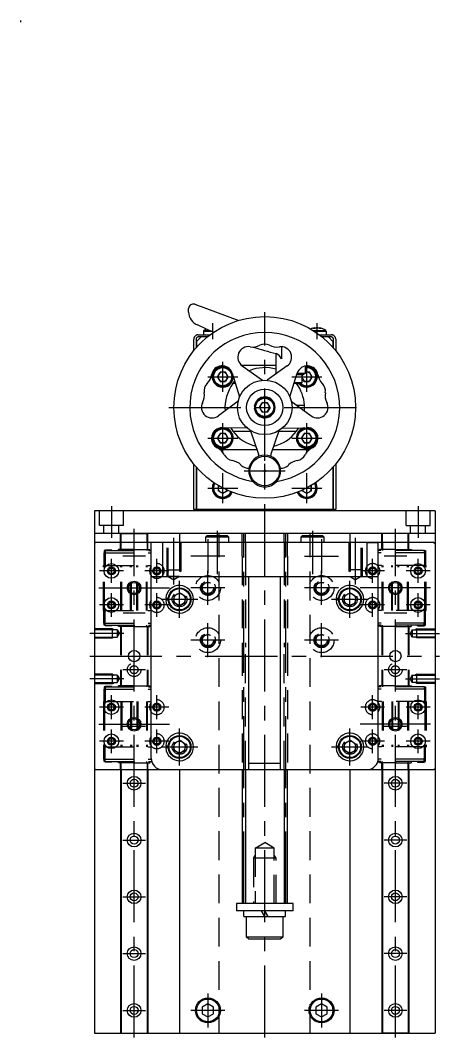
# Model space of a CAD drawing. Extents: x -56 to 489, y -18 to 520.
# Drawn here: x 304.6 to 489.2, y -2 to 445.9 of the extents above; entities that cross this region are included whole.
import ezdxf

# ---------------------------------------------------------------- set-up
doc = ezdxf.new("R2010")
doc.units = 0
for name, pattern in [('CENTER', [50.8, 31.75, -6.35, 6.35, -6.35]), ('DASHED', [19.05, 12.7, -6.35]), ('PHANTOM', [63.5, 31.75, -6.35, 6.35, -6.35, 6.35, -6.35])]:
    doc.linetypes.add(name, pattern=pattern)
doc.layers.get('0').update_dxf_attribs({"linetype": 'CONTINUOUS'})
doc.layers.add('CENTER', color=1, linetype='CENTER')

msp = doc.modelspace()

# ---------------------------------------------------------------- linework, layer by layer
at = {"color": 7, "linetype": 'CONTINUOUS'}
for p, q in [((304.6, 445.91), (304.6, 445.08)), ((378.69, 317.42), (378.69, 319)), ((381.37, 320.88), (400.74, 313.83)), ((385.33, 309.33), (387.89, 309.33)), ((433.52, 309.33), (438.13, 309.33)), ((434.18, 310.52), (434.23, 310.52)), ((435.02, 310.52), (434.86, 310.52)), ((435.02, 310.52), (435.52, 310.52)), ((436.18, 310.52), (436.14, 310.52)), ((436.18, 310.52), (436.2, 310.52)), ((438.13, 309.33), (439.04, 309.33)), ((384.19, 306.5), (382.19, 304.5)), ((386.91, 306.5), (384.19, 306.5)), ((385.19, 309.04), (385.19, 307.5)), ((385.19, 309.04), (388.55, 309.04)), ((433.98, 309.04), (438.24, 309.04)), ((440.19, 306.5), (437.47, 306.5)), ((438.24, 309.04), (439.19, 309.04)), ((439.19, 309.04), (439.19, 307.5)), ((442.19, 304.5), (440.19, 306.5)), ((382.19, 304.5), (382.19, 301.96)), ((419.53, 302.23), (419.53, 296.86)), ((442.19, 304.5), (442.19, 301.96)), ((417.19, 290.3), (417.19, 299.2)), ((417.19, 294), (402.01, 294)), ((402.29, 293.78), (411.19, 287.46)), ((422.06, 293.76), (413.19, 287.46)), ((430.19, 290.5), (430.19, 293.74)), ((391.33, 289), (392.51, 291.04)), ((392.51, 286.96), (391.33, 289)), ((394.87, 291.04), (392.51, 291.04)), ((392.51, 286.96), (394.87, 286.96)), ((396.05, 289), (394.87, 291.04)), ((396.05, 289), (394.87, 286.96)), ((397.83, 290.62), (401.12, 280.15)), ((398.19, 286), (398.97, 286.98)), ((423.25, 280.15), (426.5, 290.53)), ((426.34, 290), (429.32, 290)), ((426.49, 290.5), (430.19, 290.5)), ((428.69, 289.62), (428.91, 290)), ((428.69, 286.5), (428.69, 290)), ((429.51, 286.96), (428.69, 288.38)), ((430.19, 290.5), (429.32, 290)), ((429.51, 286.96), (431.87, 286.96)), ((431.87, 291.04), (430.19, 291.04)), ((433.05, 289), (431.87, 291.04)), ((433.05, 289), (431.87, 286.96)), ((393.35, 284.76), (393.33, 284.41)), ((394.02, 284.76), (394.05, 284.41)), ((399.28, 286), (398.19, 286)), ((426.19, 286), (425.08, 286)), ((425.24, 286.5), (428.69, 286.5)), ((426.19, 286), (428.19, 286)), ((428.69, 286.5), (428.19, 286)), ((430.35, 284.76), (430.33, 284.41)), ((431.02, 284.76), (431.05, 284.41)), ((400.51, 278.24), (391.77, 271.75)), ((423.87, 278.24), (432.6, 271.75)), ((407.95, 275.83), (407.6, 275.86)), ((407.95, 275.17), (407.6, 275.14)), ((409.83, 275.62), (411.12, 277.6)), ((410.9, 273.52), (409.83, 275.62)), ((410.9, 273.52), (413.26, 273.4)), ((413.47, 277.48), (411.12, 277.6)), ((414.54, 275.38), (413.26, 273.4)), ((414.54, 275.38), (413.47, 277.48)), ((426.22, 276.5), (429.66, 276.5)), ((429.66, 273.94), (429.66, 276.5)), ((404.35, 266.41), (393.39, 266.53)), ((397.19, 266.49), (398.19, 265)), ((398.19, 265), (406.05, 265)), ((405.97, 265.24), (409.44, 254.92)), ((418.41, 265.24), (414.93, 254.92)), ((418.33, 265), (426.19, 265)), ((420.03, 266.41), (430.91, 266.53)), ((391.33, 262), (392.51, 264.04)), ((392.51, 259.96), (391.33, 262)), ((394.87, 264.04), (392.51, 264.04)), ((392.51, 259.96), (394.87, 259.96)), ((396.05, 262), (394.87, 264.04)), ((396.05, 262), (394.87, 259.96)), ((428.33, 262), (429.51, 264.04)), ((429.51, 259.96), (428.33, 262)), ((431.87, 264.04), (429.51, 264.04)), ((429.51, 259.96), (431.87, 259.96)), ((433.05, 262), (431.87, 264.04)), ((433.05, 262), (431.87, 259.96)), ((392.35, 257), (408.74, 257)), ((393.35, 257.76), (393.33, 257.41)), ((394.02, 257.76), (394.05, 257.41)), ((415.63, 257), (431.95, 257)), ((430.35, 257.76), (430.33, 257.41)), ((431.02, 257.76), (431.05, 257.41)), ((382.19, 249.04), (382.19, 230.5)), ((442.19, 249.04), (442.19, 230.5)), ((391.65, 241.18), (391.65, 238.82)), ((393.69, 237.64), (391.65, 238.82)), ((395.73, 238.82), (393.69, 237.64)), ((395.73, 238.82), (395.73, 239.04)), ((428.65, 239.04), (428.65, 238.82)), ((430.69, 237.64), (428.65, 238.82)), ((432.73, 238.82), (430.69, 237.64)), ((432.73, 238.82), (432.73, 241.18)), ((434.92, 240.33), (435.27, 240.36)), ((434.92, 239.67), (435.27, 239.64)), ((487.19, 230), (337.19, 230)), ((337.19, 230), (337.19, 0)), ((442.19, 230.5), (382.19, 230.5)), ((382.19, 230), (382.19, 230.5)), ((384.19, 230.5), (384.19, 230)), ((440.19, 230), (440.19, 230.5)), ((442.19, 230.5), (442.19, 230)), ((487.19, 230), (487.19, 0)), ((487.19, 220), (337.19, 220)), ((348.69, 220), (360.69, 220)), ((348.69, 216), (348.69, 220)), ((348.99, 216), (348.99, 220)), ((360.39, 216), (360.39, 220)), ((360.69, 216), (360.69, 220)), ((374.69, 220), (374.69, 216)), ((402.19, 216), (402.19, 220)), ((403.69, 216), (403.69, 220)), ((420.69, 216), (420.69, 220)), ((422.19, 220), (422.19, 216)), ((449.69, 220), (449.69, 216)), ((475.69, 220), (463.69, 220)), ((463.69, 216), (463.69, 220)), ((463.99, 216), (463.99, 220)), ((475.39, 216), (475.39, 220)), ((475.69, 216), (475.69, 220)), ((337.69, 216), (337.19, 215.5)), ((337.69, 216), (337.19, 215.5)), ((337.19, 215.5), (337.19, 116.5)), ((337.19, 215.5), (337.19, 116.5)), ((486.69, 216), (337.69, 216)), ((362.19, 121), (362.19, 216)), ((367.19, 216), (362.19, 216)), ((367.19, 216), (367.19, 201)), ((386.19, 218.5), (386.79, 219.1)), ((386.19, 218.5), (396.19, 218.5)), ((386.19, 216), (386.19, 218.5)), ((386.79, 219.1), (395.59, 219.1)), ((395.59, 219.1), (396.19, 218.5)), ((396.19, 218.5), (396.19, 216)), ((428.19, 218.5), (428.79, 219.1)), ((428.19, 218.5), (438.19, 218.5)), ((428.19, 216), (428.19, 218.5)), ((428.79, 219.1), (437.59, 219.1)), ((437.59, 219.1), (438.19, 218.5)), ((438.19, 218.5), (438.19, 216)), ((457.19, 216), (457.19, 201)), ((457.19, 216), (462.19, 216)), ((462.19, 121), (462.19, 216)), ((486.69, 216), (487.19, 215.5)), ((486.69, 216), (487.19, 215.5)), ((487.19, 215.5), (487.19, 116.5)), ((487.19, 215.5), (487.19, 116.5)), ((362.19, 201), (462.19, 201)), ((405.19, 116), (405.19, 201)), ((419.19, 116), (419.19, 201)), ((372.29, 192.69), (372.02, 189.77)), ((372.29, 192.69), (374.95, 193.92)), ((374.95, 193.92), (377.35, 192.23)), ((447.29, 192.69), (447.02, 189.77)), ((447.29, 192.69), (449.95, 193.92)), ((449.95, 193.92), (452.35, 192.23)), ((369.7, 191.39), (368.61, 191.48)), ((369.7, 190.61), (368.61, 190.52)), ((374.42, 188.08), (372.02, 189.77)), ((374.42, 188.08), (377.09, 189.31)), ((377.09, 189.31), (377.35, 192.23)), ((444.7, 191.39), (443.61, 191.48)), ((444.7, 190.61), (443.61, 190.52)), ((449.42, 188.08), (447.02, 189.77)), ((449.42, 188.08), (452.09, 189.31)), ((452.09, 189.31), (452.35, 192.23)), ((369.7, 126.39), (368.61, 126.48)), ((369.7, 125.61), (368.61, 125.52)), ((372.29, 127.69), (372.02, 124.77)), ((372.29, 127.69), (374.95, 128.92)), ((374.95, 128.92), (377.35, 127.23)), ((377.09, 124.31), (377.35, 127.23)), ((444.7, 126.39), (443.61, 126.48)), ((444.7, 125.61), (443.61, 125.52)), ((447.29, 127.69), (447.02, 124.77)), ((447.29, 127.69), (449.95, 128.92)), ((449.95, 128.92), (452.35, 127.23)), ((452.09, 124.31), (452.35, 127.23)), ((374.42, 123.08), (372.02, 124.77)), ((374.42, 123.08), (377.09, 124.31)), ((449.42, 123.08), (447.02, 124.77)), ((449.42, 123.08), (452.09, 124.31)), ((337.69, 116), (337.19, 116.5)), ((337.69, 116), (337.19, 116.5)), ((405.19, 118.86), (419.19, 118.86)), ((486.69, 116), (487.19, 116.5)), ((486.69, 116), (487.19, 116.5)), ((337.69, 116), (486.69, 116)), ((337.69, 116), (486.69, 116)), ((348.69, 116), (348.69, 0)), ((348.99, 116), (348.99, 0)), ((360.39, 116), (360.39, 0)), ((360.69, 116), (360.69, 0)), ((367.19, 116), (405.19, 116)), ((374.69, 116), (374.69, 0)), ((401.19, 116), (423.19, 116)), ((402.19, 116), (402.19, 57)), ((403.69, 116), (403.69, 57)), ((405.19, 116), (419.19, 116)), ((419.19, 116), (457.19, 116)), ((420.69, 116), (420.69, 57)), ((422.19, 57), (422.19, 116)), ((449.69, 116), (449.69, 0)), ((463.69, 116), (463.69, 0)), ((463.99, 116), (463.99, 0)), ((475.39, 116), (475.39, 0)), ((475.69, 116), (475.69, 0)), ((424.69, 57), (399.69, 57)), ((399.69, 57), (399.69, 53.8)), ((424.69, 53.8), (399.69, 53.8)), ((422.19, 57), (402.19, 57)), ((421.39, 53.8), (402.99, 53.8)), ((402.99, 51.3), (402.99, 53.8)), ((412.19, 51.3), (410.74, 53.8)), ((413.63, 51.3), (412.19, 53.8)), ((421.39, 51.3), (421.39, 53.8)), ((424.69, 53.8), (424.69, 57)), ((402.99, 51.3), (421.39, 51.3)), ((404.19, 42.3), (404.19, 51.3)), ((420.19, 51.3), (420.19, 42.3)), ((420.19, 42.3), (404.19, 42.3)), ((405.19, 41.3), (404.19, 42.3)), ((419.19, 41.3), (405.19, 41.3)), ((420.19, 42.3), (419.19, 41.3)), ((387.19, 12.89), (384.69, 11.44)), ((384.69, 11.44), (384.69, 8.56)), ((389.69, 11.44), (387.19, 12.89)), ((389.69, 8.56), (389.69, 11.44)), ((437.19, 12.89), (434.69, 11.44)), ((434.69, 11.44), (434.69, 8.56)), ((439.69, 11.44), (437.19, 12.89)), ((439.69, 8.56), (439.69, 11.44)), ((384.69, 8.56), (387.19, 7.11)), ((387.19, 7.11), (389.69, 8.56)), ((434.69, 8.56), (437.19, 7.11)), ((437.19, 7.11), (439.69, 8.56)), ((337.19, 0), (487.19, 0)), ((348.69, 0), (360.69, 0)), ((475.69, 0), (463.69, 0))]:
    msp.add_line(p, q, dxfattribs=at)
at = {"color": 3, "linetype": 'PHANTOM'}
for p, q in [((380.94, 300.47), (380.94, 305.5)), ((381.94, 305.5), (381.94, 301.67)), ((382.94, 307.5), (388.19, 307.5)), ((386.91, 306.5), (382.94, 306.5)), ((436.19, 307.5), (441.44, 307.5)), ((441.44, 306.5), (437.47, 306.5)), ((442.44, 301.67), (442.44, 305.5)), ((443.44, 305.5), (443.44, 300.47)), ((380.94, 230.5), (380.94, 250.53)), ((381.94, 249.33), (381.94, 230.5)), ((442.44, 230.5), (442.44, 249.33)), ((443.44, 250.53), (443.44, 230.5)), ((381.94, 230.5), (380.94, 230.5)), ((382.19, 230.5), (381.94, 230.5)), ((442.44, 230.5), (442.19, 230.5)), ((443.44, 230.5), (442.44, 230.5))]:
    msp.add_line(p, q, dxfattribs=at)
at = {"color": 3, "linetype": 'DASHED'}
for p, q in [((339.44, 223.5), (339.44, 230)), ((349.94, 223.5), (349.94, 230)), ((474.44, 223.5), (474.44, 230)), ((484.94, 223.5), (484.94, 230)), ((349.94, 223.5), (339.44, 223.5)), ((341.39, 220), (341.39, 223.5)), ((347.99, 220), (347.99, 223.5)), ((392.19, 0), (392.19, 220)), ((432.19, 0), (432.19, 220)), ((474.44, 223.5), (484.94, 223.5)), ((476.39, 220), (476.39, 223.5)), ((482.99, 220), (482.99, 223.5)), ((348.69, 212.95), (348.69, 216)), ((348.99, 212.95), (348.99, 216)), ((360.39, 216), (360.39, 212.95)), ((360.69, 212.95), (360.69, 216)), ((369.19, 201), (369.19, 216)), ((369.73, 201), (369.73, 216)), ((374.65, 216), (374.65, 201)), ((375.19, 216), (375.19, 201)), ((402.19, 210), (402.19, 216)), ((402.19, 210), (402.19, 216)), ((403.69, 216), (403.69, 210)), ((403.69, 216), (403.69, 210)), ((420.69, 216), (420.69, 210)), ((420.69, 216), (420.69, 210)), ((422.19, 210), (422.19, 216)), ((422.19, 210), (422.19, 216)), ((449.19, 216), (449.19, 201)), ((449.73, 216), (449.73, 201)), ((454.65, 201), (454.65, 216)), ((455.19, 201), (455.19, 216)), ((463.69, 212.95), (463.69, 216)), ((463.99, 216), (463.99, 212.95)), ((475.39, 212.95), (475.39, 216)), ((475.69, 212.95), (475.69, 216)), ((341.89, 211.45), (341.39, 211.45)), ((341.39, 211.45), (341.39, 205.95)), ((341.44, 212.45), (341.44, 211.45)), ((341.94, 212.45), (341.44, 212.45)), ((341.89, 212.65), (341.89, 212.45)), ((344.89, 212.65), (341.89, 212.65)), ((341.89, 211.45), (362.19, 211.45)), ((341.89, 211.45), (341.89, 205.95)), ((341.94, 212.45), (362.19, 212.45)), ((341.94, 212.45), (341.94, 211.45)), ((344.89, 212.45), (344.89, 212.65)), ((347.76, 212.95), (347.46, 212.45)), ((349.06, 212.95), (347.76, 212.95)), ((349.06, 212.95), (349.06, 212.45)), ((354.69, 212.95), (349.06, 212.95)), ((354.69, 212.95), (360.32, 212.95)), ((354.69, 212.45), (354.69, 212.95)), ((360.32, 212.95), (360.32, 212.45)), ((360.32, 212.95), (361.62, 212.95)), ((361.62, 212.95), (361.92, 212.45)), ((482.44, 212.45), (462.19, 212.45)), ((482.49, 211.45), (462.19, 211.45)), ((462.76, 212.95), (462.46, 212.45)), ((464.06, 212.95), (462.76, 212.95)), ((464.06, 212.95), (464.06, 212.45)), ((469.69, 212.95), (464.06, 212.95)), ((469.69, 212.95), (475.32, 212.95)), ((469.69, 212.45), (469.69, 212.95)), ((475.32, 212.95), (475.32, 212.45)), ((475.32, 212.95), (476.62, 212.95)), ((476.62, 212.95), (476.92, 212.45)), ((479.49, 212.45), (479.49, 212.65)), ((479.49, 212.65), (482.49, 212.65)), ((482.44, 212.45), (482.44, 211.45)), ((482.44, 212.45), (482.94, 212.45)), ((482.49, 212.65), (482.49, 212.45)), ((482.49, 211.45), (482.49, 205.95)), ((482.49, 211.45), (482.99, 211.45)), ((482.94, 212.45), (482.94, 211.45)), ((482.99, 211.45), (482.99, 205.95)), ((402.19, 210), (402.19, 170)), ((402.19, 210), (402.19, 170)), ((403.69, 210), (403.69, 170)), ((403.69, 210), (403.69, 170)), ((420.69, 210), (420.69, 170)), ((420.69, 210), (420.69, 170)), ((422.19, 210), (422.19, 170)), ((422.19, 210), (422.19, 170)), ((341.19, 186.05), (341.19, 205.95)), ((341.69, 205.95), (341.19, 205.95)), ((341.69, 205.95), (362.19, 205.95)), ((341.69, 186.05), (341.69, 205.95)), ((348.89, 186.05), (348.89, 205.95)), ((349.29, 186.05), (349.29, 205.95)), ((353.09, 186.05), (353.09, 205.95)), ((353.49, 186.05), (353.49, 205.95)), ((355.89, 186.05), (355.89, 205.95)), ((356.29, 186.05), (356.29, 205.95)), ((360.09, 186.05), (360.09, 205.95)), ((360.49, 186.05), (360.49, 205.95)), ((369.19, 204), (375.19, 204)), ((369.19, 204), (369.73, 203.06)), ((375.19, 204), (374.65, 203.06)), ((455.19, 204), (449.19, 204)), ((449.19, 204), (449.73, 203.06)), ((455.19, 204), (454.65, 203.06)), ((482.69, 205.95), (462.19, 205.95)), ((463.89, 186.05), (463.89, 205.95)), ((464.29, 186.05), (464.29, 205.95)), ((468.09, 186.05), (468.09, 205.95)), ((468.49, 186.05), (468.49, 205.95)), ((470.89, 186.05), (470.89, 205.95)), ((471.29, 186.05), (471.29, 205.95)), ((475.09, 186.05), (475.09, 205.95)), ((475.49, 186.05), (475.49, 205.95)), ((482.69, 186.05), (482.69, 205.95)), ((482.69, 205.95), (483.19, 205.95)), ((483.19, 186.05), (483.19, 205.95)), ((369.73, 201), (372.19, 199.58)), ((374.65, 201), (369.73, 201)), ((374.65, 201), (372.19, 199.58)), ((449.73, 201), (454.65, 201)), ((449.73, 201), (452.19, 199.58)), ((454.65, 201), (452.19, 199.58)), ((341.69, 186.05), (341.19, 186.05)), ((341.39, 180.55), (341.39, 186.05)), ((341.69, 186.05), (362.19, 186.05)), ((341.89, 180.55), (341.89, 186.05)), ((482.69, 186.05), (462.19, 186.05)), ((482.49, 180.55), (482.49, 186.05)), ((482.69, 186.05), (483.19, 186.05)), ((482.99, 180.55), (482.99, 186.05)), ((341.89, 180.55), (341.39, 180.55)), ((341.44, 179.55), (341.44, 180.55)), ((341.94, 179.55), (341.44, 179.55)), ((341.89, 180.55), (362.19, 180.55)), ((341.89, 179.55), (341.89, 179.35)), ((344.89, 179.35), (341.89, 179.35)), ((341.94, 179.55), (341.94, 180.55)), ((341.94, 179.55), (362.19, 179.55)), ((344.89, 179.35), (344.89, 179.55)), ((347.76, 179.05), (347.46, 179.55)), ((349.06, 179.05), (349.06, 179.55)), ((354.69, 179.55), (354.69, 179.05)), ((360.32, 179.05), (360.32, 179.55)), ((361.62, 179.05), (361.92, 179.55)), ((482.49, 180.55), (462.19, 180.55)), ((482.44, 179.55), (462.19, 179.55)), ((462.76, 179.05), (462.46, 179.55)), ((464.06, 179.05), (464.06, 179.55)), ((469.69, 179.55), (469.69, 179.05)), ((475.32, 179.05), (475.32, 179.55)), ((476.62, 179.05), (476.92, 179.55)), ((479.49, 179.35), (479.49, 179.55)), ((479.49, 179.35), (482.49, 179.35)), ((482.44, 179.55), (482.44, 180.55)), ((482.44, 179.55), (482.94, 179.55)), ((482.49, 180.55), (482.99, 180.55)), ((482.49, 179.55), (482.49, 179.35)), ((482.94, 179.55), (482.94, 180.55)), ((345.19, 178), (337.19, 178)), ((347.29, 177.62), (337.19, 177.62)), ((345.19, 178), (345.84, 177.62)), ((345.19, 174), (345.19, 178)), ((347.29, 177.62), (348.22, 176)), ((347.29, 177.62), (347.29, 174.38)), ((347.29, 174.38), (348.22, 176)), ((349.06, 179.05), (347.76, 179.05)), ((348.69, 179.05), (348.69, 152.95)), ((348.99, 179.05), (348.99, 152.95)), ((354.69, 179.05), (349.06, 179.05)), ((354.69, 179.05), (360.32, 179.05)), ((360.32, 179.05), (361.62, 179.05)), ((360.39, 179.05), (360.39, 152.95)), ((360.69, 179.05), (360.69, 152.95)), ((464.06, 179.05), (462.76, 179.05)), ((463.69, 179.05), (463.69, 152.95)), ((463.99, 179.05), (463.99, 152.95)), ((469.69, 179.05), (464.06, 179.05)), ((469.69, 179.05), (475.32, 179.05)), ((475.32, 179.05), (476.62, 179.05)), ((475.39, 179.05), (475.39, 152.95)), ((475.69, 179.05), (475.69, 152.95)), ((477.09, 177.62), (476.15, 176)), ((477.09, 174.38), (476.15, 176)), ((477.09, 177.62), (487.19, 177.62)), ((477.09, 177.62), (477.09, 174.38)), ((479.19, 178), (478.53, 177.62)), ((479.19, 178), (487.19, 178)), ((479.19, 174), (479.19, 178)), ((337.19, 174.38), (347.29, 174.38)), ((337.19, 174), (345.19, 174)), ((345.19, 174), (345.84, 174.38)), ((487.19, 174.38), (477.09, 174.38)), ((479.19, 174), (478.53, 174.38)), ((487.19, 174), (479.19, 174)), ((402.19, 170), (402.19, 116)), ((403.69, 116), (403.69, 170)), ((420.69, 116), (420.69, 170)), ((422.19, 170), (422.19, 116)), ((345.19, 158), (337.19, 158)), ((347.29, 157.62), (337.19, 157.62)), ((345.19, 158), (345.84, 157.62)), ((345.19, 154), (345.19, 158)), ((347.29, 157.62), (348.22, 156)), ((347.29, 157.62), (347.29, 154.38)), ((477.09, 157.62), (476.15, 156)), ((477.09, 157.62), (487.19, 157.62)), ((477.09, 157.62), (477.09, 154.38)), ((479.19, 158), (478.53, 157.62)), ((479.19, 158), (487.19, 158)), ((479.19, 154), (479.19, 158)), ((337.19, 154.38), (347.29, 154.38)), ((337.19, 154), (345.19, 154)), ((341.44, 152.45), (341.44, 151.45)), ((341.94, 152.45), (341.44, 152.45)), ((341.89, 152.45), (341.89, 152.65)), ((344.89, 152.65), (341.89, 152.65)), ((341.94, 152.45), (362.19, 152.45)), ((341.94, 152.45), (341.94, 151.45)), ((344.89, 152.65), (344.89, 152.45)), ((345.19, 154), (345.84, 154.38)), ((347.29, 154.38), (348.22, 156)), ((347.76, 152.95), (347.46, 152.45)), ((349.06, 152.95), (347.76, 152.95)), ((354.69, 152.95), (349.06, 152.95)), ((349.06, 152.95), (349.06, 152.45)), ((354.69, 152.95), (360.32, 152.95)), ((354.69, 152.45), (354.69, 152.95)), ((360.32, 152.95), (361.62, 152.95)), ((360.32, 152.95), (360.32, 152.45)), ((361.62, 152.95), (361.92, 152.45)), ((482.44, 152.45), (462.19, 152.45)), ((462.76, 152.95), (462.46, 152.45)), ((464.06, 152.95), (462.76, 152.95)), ((469.69, 152.95), (464.06, 152.95)), ((464.06, 152.95), (464.06, 152.45)), ((469.69, 152.95), (475.32, 152.95)), ((469.69, 152.45), (469.69, 152.95)), ((475.32, 152.95), (475.32, 152.45)), ((475.32, 152.95), (476.62, 152.95)), ((477.09, 154.38), (476.15, 156)), ((476.62, 152.95), (476.92, 152.45)), ((487.19, 154.38), (477.09, 154.38)), ((479.19, 154), (478.53, 154.38)), ((487.19, 154), (479.19, 154)), ((479.49, 152.65), (479.49, 152.45)), ((479.49, 152.65), (482.49, 152.65)), ((482.44, 152.45), (482.44, 151.45)), ((482.44, 152.45), (482.94, 152.45)), ((482.49, 152.45), (482.49, 152.65)), ((482.94, 152.45), (482.94, 151.45)), ((341.39, 151.45), (341.39, 145.95)), ((341.89, 151.45), (341.39, 151.45)), ((341.89, 151.45), (362.19, 151.45)), ((341.89, 151.45), (341.89, 145.95)), ((482.49, 151.45), (462.19, 151.45)), ((482.49, 151.45), (482.49, 145.95)), ((482.49, 151.45), (482.99, 151.45)), ((482.99, 151.45), (482.99, 145.95)), ((341.19, 145.95), (341.19, 126.05)), ((341.69, 145.95), (341.19, 145.95)), ((341.69, 145.95), (362.19, 145.95)), ((341.69, 145.95), (341.69, 126.05)), ((348.89, 145.95), (348.89, 126.05)), ((349.29, 145.95), (349.29, 126.05)), ((353.09, 145.95), (353.09, 126.05)), ((353.49, 145.95), (353.49, 126.05)), ((355.89, 145.95), (355.89, 126.05)), ((356.29, 145.95), (356.29, 126.05)), ((360.09, 145.95), (360.09, 126.05)), ((360.49, 145.95), (360.49, 126.05)), ((482.69, 145.95), (462.19, 145.95)), ((463.89, 145.95), (463.89, 126.05)), ((464.29, 145.95), (464.29, 126.05)), ((468.09, 145.95), (468.09, 126.05)), ((468.49, 145.95), (468.49, 126.05)), ((470.89, 145.95), (470.89, 126.05)), ((471.29, 145.95), (471.29, 126.05)), ((475.09, 145.95), (475.09, 126.05)), ((475.49, 145.95), (475.49, 126.05)), ((482.69, 145.95), (482.69, 126.05)), ((482.69, 145.95), (483.19, 145.95)), ((483.19, 145.95), (483.19, 126.05)), ((341.69, 126.05), (341.19, 126.05)), ((341.39, 120.55), (341.39, 126.05)), ((341.69, 126.05), (362.19, 126.05)), ((341.89, 120.55), (341.89, 126.05)), ((482.69, 126.05), (462.19, 126.05)), ((482.49, 120.55), (482.49, 126.05)), ((482.69, 126.05), (483.19, 126.05)), ((482.99, 120.55), (482.99, 126.05)), ((341.89, 120.55), (341.39, 120.55)), ((341.44, 119.55), (341.44, 120.55)), ((341.94, 119.55), (341.44, 119.55)), ((341.89, 120.55), (362.21, 120.55)), ((341.89, 119.35), (341.89, 119.55)), ((344.89, 119.35), (341.89, 119.35)), ((341.94, 119.55), (341.94, 120.55)), ((341.94, 119.55), (362.4, 119.55)), ((344.89, 119.55), (344.89, 119.35)), ((347.76, 119.05), (347.46, 119.55)), ((349.06, 119.05), (347.76, 119.05)), ((348.69, 116), (348.69, 119.05)), ((348.99, 116), (348.99, 119.05)), ((349.06, 119.05), (349.06, 119.55)), ((354.69, 119.05), (349.06, 119.05)), ((354.69, 119.55), (354.69, 119.05)), ((354.69, 119.05), (360.32, 119.05)), ((360.32, 119.05), (360.32, 119.55)), ((360.32, 119.05), (361.62, 119.05)), ((360.39, 119.05), (360.39, 116)), ((360.69, 116), (360.69, 119.05)), ((361.62, 119.05), (361.92, 119.55)), ((482.44, 119.55), (461.97, 119.55)), ((482.49, 120.55), (462.17, 120.55)), ((462.76, 119.05), (462.46, 119.55)), ((464.06, 119.05), (462.76, 119.05)), ((463.69, 116), (463.69, 119.05)), ((463.99, 119.05), (463.99, 116)), ((464.06, 119.05), (464.06, 119.55)), ((469.69, 119.05), (464.06, 119.05)), ((469.69, 119.55), (469.69, 119.05)), ((469.69, 119.05), (475.32, 119.05)), ((475.32, 119.05), (475.32, 119.55)), ((475.32, 119.05), (476.62, 119.05)), ((475.39, 116), (475.39, 119.05)), ((475.69, 116), (475.69, 119.05)), ((476.62, 119.05), (476.92, 119.55)), ((479.49, 119.55), (479.49, 119.35)), ((479.49, 119.35), (482.49, 119.35)), ((482.44, 119.55), (482.44, 120.55)), ((482.44, 119.55), (482.94, 119.55)), ((482.49, 120.55), (482.99, 120.55)), ((482.49, 119.35), (482.49, 119.55)), ((482.94, 119.55), (482.94, 120.55)), ((408, 81.5), (412.19, 83.92)), ((416.38, 81.5), (408, 81.5)), ((408, 81.5), (408, 57)), ((416.38, 81.5), (412.19, 83.92)), ((416.38, 57), (416.38, 81.5)), ((407.19, 77), (408, 78.41)), ((417.19, 77), (407.19, 77)), ((407.19, 77), (407.19, 57)), ((417.19, 77), (416.38, 78.41)), ((417.19, 57), (417.19, 77))]:
    msp.add_line(p, q, dxfattribs=at)
at = {"color": 7, "linetype": 'CONTINUOUS', "flags": 128}
for points in [[(389.66, 308.56), (386.8, 309.83), (382.64, 311.78)], [(430.69, 291.04), (430.42, 291.02), (430.19, 290.98)], [(426.19, 265), (426.92, 266.05), (427.14, 266.41)], [(434.69, 240), (434.51, 241.18), (434.12, 242.05)], [(434.33, 242.19), (434.75, 241.25), (434.94, 240)], [(435.27, 240.36), (435, 241.61), (434.62, 242.38)]]:
    msp.add_lwpolyline(points, dxfattribs=at)
at = {"color": 7, "linetype": 'CONTINUOUS'}
for centre, radius in [((412.19, 275.5), 40), ((393.69, 289), 4.25), ((393.69, 289), 4), ((412.19, 275.5), 12), ((412.19, 275.5), 8), ((412.19, 275.5), 4.25), ((412.19, 275.5), 4), ((393.69, 262), 4.25), ((393.69, 262), 4), ((430.69, 262), 4.25), ((430.69, 262), 4), ((412.19, 247.5), 6.5), ((412.19, 247.5), 0.415), ((344.69, 203.5), 3.25), ((479.69, 203.5), 3.25), ((344.69, 203.5), 1.75), ((344.69, 203.5), 1.23), ((479.69, 203.5), 1.75), ((479.69, 203.5), 1.23), ((354.69, 196), 2.46), ((469.69, 196), 2.46), ((374.69, 191), 5), ((374.69, 191), 4.7), ((449.69, 191), 5), ((449.69, 191), 4.7), ((344.69, 188.5), 3.25), ((344.69, 188.5), 1.75), ((344.69, 188.5), 1.23), ((479.69, 188.5), 3.25), ((479.69, 188.5), 1.75), ((479.69, 188.5), 1.23), ((354.69, 166), 2.5), ((469.69, 166), 2.5), ((344.69, 143.5), 3.25), ((344.69, 143.5), 1.75), ((344.69, 143.5), 1.23), ((479.69, 143.5), 3.25), ((479.69, 143.5), 1.75), ((479.69, 143.5), 1.23), ((354.69, 136), 2.46), ((469.69, 136), 2.46), ((344.69, 128.5), 3.25), ((344.69, 128.5), 1.75), ((374.69, 126), 5), ((374.69, 126), 4.7), ((449.69, 126), 5), ((449.69, 126), 4.7), ((479.69, 128.5), 3.25), ((479.69, 128.5), 1.75), ((344.69, 128.5), 1.23), ((479.69, 128.5), 1.23), ((354.69, 110), 3), ((469.69, 110), 3), ((354.69, 110), 1.75), ((469.69, 110), 1.75), ((354.69, 85), 3), ((354.69, 85), 1.75), ((469.69, 85), 3), ((469.69, 85), 1.75), ((354.69, 60), 3), ((469.69, 60), 3), ((354.69, 60), 1.75), ((469.69, 60), 1.75), ((354.69, 35), 3), ((354.69, 35), 1.75), ((469.69, 35), 3), ((469.69, 35), 1.75), ((387.19, 10), 5.5), ((387.19, 10), 5), ((437.19, 10), 5.5), ((437.19, 10), 5), ((354.69, 10), 3), ((354.69, 10), 1.75), ((469.69, 10), 3), ((469.69, 10), 1.75)]:
    msp.add_circle(centre, radius, dxfattribs=at)
at = {"color": 3, "linetype": 'CONTINUOUS'}
for centre, radius in [((344.69, 203.5), 1.5), ((479.69, 203.5), 1.5), ((354.69, 196), 3), ((469.69, 196), 3), ((344.69, 188.5), 1.5), ((479.69, 188.5), 1.5), ((344.69, 143.5), 1.5), ((479.69, 143.5), 1.5), ((354.69, 136), 3), ((469.69, 136), 3), ((344.69, 128.5), 1.5), ((479.69, 128.5), 1.5)]:
    msp.add_circle(centre, radius, dxfattribs=at)
at = {"color": 3, "linetype": 'DASHED'}
for centre, radius in [((364.69, 203.5), 1.75), ((364.69, 203.5), 1.5), ((364.69, 203.5), 1.23), ((459.69, 203.5), 1.75), ((459.69, 203.5), 1.5), ((459.69, 203.5), 1.23), ((387.19, 196), 5.5), ((387.19, 196), 3.3), ((387.19, 196), 3), ((387.19, 196), 2.46), ((437.19, 196), 5.5), ((437.19, 196), 3.3), ((437.19, 196), 3), ((437.19, 196), 2.46), ((374.69, 191), 3.25), ((449.69, 191), 3.25), ((364.69, 188.5), 1.75), ((364.69, 188.5), 1.5), ((364.69, 188.5), 1.23), ((459.69, 188.5), 1.75), ((459.69, 188.5), 1.5), ((459.69, 188.5), 1.23), ((387.19, 173), 5.5), ((387.19, 173), 3.3), ((387.19, 173), 3), ((387.19, 173), 2.46), ((437.19, 173), 5.5), ((437.19, 173), 3.3), ((437.19, 173), 3), ((437.19, 173), 2.46), ((354.69, 160), 3), ((354.69, 160), 1.75), ((469.69, 160), 3), ((469.69, 160), 1.75), ((364.69, 143.5), 1.75), ((364.69, 143.5), 1.5), ((364.69, 143.5), 1.23), ((459.69, 143.5), 1.75), ((459.69, 143.5), 1.5), ((459.69, 143.5), 1.23), ((364.69, 128.5), 1.75), ((364.69, 128.5), 1.5), ((459.69, 128.5), 1.75), ((459.69, 128.5), 1.5), ((364.69, 128.5), 1.23), ((374.69, 126), 3.25), ((449.69, 126), 3.25), ((459.69, 128.5), 1.23)]:
    msp.add_circle(centre, radius, dxfattribs=at)
for centre in [(374.69, 191), (449.69, 191), (374.69, 126), (449.69, 126)]:
    msp.add_circle(centre, 2.54)
at = {"color": 7, "linetype": 'CONTINUOUS'}
for centre, radius, start, end in [((380.69, 319), 2, 70, 180), ((384.69, 317.42), 6, 180, 250), ((385.55, 309.04), 0.36, 126.3584, 180), ((389.19, 304.1), 6.5, 115.0209, 126.3584), ((435.19, 304.1), 6.5, 98.9312, 114.9749), ((434.85, 307.6), 2.99, 102.0034, 116.6964), ((433.91, 306.09), 4.19, 84.6164, 95.3836), ((435.56, 306.6), 3.99, 100.1094, 112.9255), ((435.64, 307.6), 2.99, 102.0034, 116.6964), ((434.82, 306.6), 3.99, 67.0745, 79.8906), ((435.48, 306.6), 3.99, 67.0745, 79.8906), ((435.19, 304.1), 6.5, 53.6416, 81.0688), ((436.7, 307.29), 2.99, 83.6264, 96.3736), ((438.83, 309.04), 0.36, 0, 53.6416), ((412.19, 275.5), 33, 279.2441, 260.7559), ((405.02, 297.57), 4.67, 80.8741, 234.2413), ((406.88, 308.99), 6.91, 260.6019, 297.3359), ((461.14, 473.76), 180, 252.505, 255.8569), ((412.19, 298.71), 4.66, 63.4685, 117.1581), ((417.49, 308.99), 6.91, 242.6368, 279.3707), ((419.36, 297.56), 4.67, 305.3893, 99.1183), ((415.79, 295.46), 4, 20.5, 70), ((393.41, 289.15), 4.66, 18.4881, 171.2179), ((393.69, 289), 4.6, 53.8379, 265.5), ((412.19, 275.5), 17.5, 73.3985, 112.8664), ((430.96, 289.14), 4.67, 8.8307, 162.6516), ((430.69, 289), 4.6, 274.5, 96.2401), ((430.69, 289), 4.25, 270, 96.7563), ((430.69, 289), 4, 270, 97.1808), ((382.02, 290.88), 6.87, 314.771, 351.4514), ((393.69, 289), 2.04, 150, 210), ((393.69, 289), 2.04, 90, 150), ((393.69, 289), 2.04, 210, 270), ((393.69, 289), 2.04, 30, 90), ((393.69, 289), 2.04, 270, 330), ((393.69, 289), 4.6, 274.5, 2.1956), ((393.69, 289), 2.04, 330, 30), ((430.69, 289), 2.04, 150, 168.3592), ((430.69, 289), 2.04, 191.6408, 210), ((430.69, 289), 2.04, 210, 270), ((430.69, 289), 2.04, 30, 90), ((430.69, 289), 2.04, 270, 330), ((430.69, 289), 2.04, 330, 30), ((442.36, 290.88), 6.87, 188.5486, 225.229), ((390.02, 282.71), 4.57, 134.3074, 189.1855), ((412.19, 275.5), 17.5, 143.1301, 185.0114), ((412.19, 275.5), 17.5, 3.2758, 36.8699), ((430.69, 289), 4.6, 220.7057, 265.5), ((430.69, 289), 4.25, 224.9009, 270), ((430.69, 289), 4, 228.5904, 270), ((434.35, 282.71), 4.57, 350.8145, 45.6926), ((378.56, 280.83), 7.04, 332.9344, 9.3617), ((412.19, 275.5), 4.6, 184.5, 175.5), ((445.81, 280.83), 7.04, 170.6383, 207.0656), ((388.99, 275.5), 4.67, 151.8595, 306.5902), ((412.19, 275.5), 2.04, 146.9754, 206.9754), ((412.19, 275.5), 2.04, 206.9754, 266.9754), ((412.19, 275.5), 2.04, 86.9754, 146.9754), ((412.19, 275.5), 2.04, 266.9754, 326.9754), ((412.19, 275.5), 2.04, 26.9754, 86.9754), ((412.19, 275.5), 2.04, 326.9754, 26.9754), ((435.39, 275.5), 4.67, 233.3843, 27.1258), ((393.41, 261.86), 4.66, 90.2916, 243.159), ((393.69, 262), 4.6, 106.6251, 265.5), ((393.69, 262), 4.6, 274.5, 79.0621), ((412.19, 275.5), 17.5, 216.8699, 257.0112), ((412.19, 275.5), 17.5, 283.1103, 323.1301), ((430.69, 262), 4.6, 100.8209, 265.5), ((430.96, 261.86), 4.67, 296.833, 90.6555), ((430.69, 262), 4.6, 274.5, 74.172), ((393.69, 262), 2.04, 150, 210), ((393.69, 262), 2.04, 90, 150), ((393.69, 262), 2.04, 210, 270), ((393.69, 262), 2.04, 30, 90), ((393.69, 262), 2.04, 270, 330), ((393.69, 262), 2.04, 330, 30), ((430.69, 262), 2.04, 150, 210), ((430.69, 262), 2.04, 90, 150), ((430.69, 262), 2.04, 210, 270), ((430.69, 262), 2.04, 30, 90), ((430.69, 262), 2.04, 270, 330), ((430.69, 262), 2.04, 330, 30), ((388.22, 251.54), 6.89, 26.5846, 63.4135), ((436.15, 251.54), 6.89, 116.5865, 153.4154), ((398.56, 256.74), 4.68, 206.932, 261.5815), ((396.8, 245.31), 6.89, 44.5718, 81.4285), ((412.19, 247.5), 7, 319.2272, 220.7728), ((405.04, 253.44), 4.64, 7.2757, 18.6388), ((893.48, 144.63), 491.1, 167.021, 167.129), ((427.57, 245.31), 6.89, 98.5715, 135.4282), ((425.81, 256.74), 4.68, 278.4185, 333.068), ((405.02, 253.43), 4.67, 225.0686, 273.5235), ((419.36, 253.43), 4.67, 266.4765, 314.9314), ((393.69, 240), 4.6, 148.7914, 336.1582), ((393.69, 240), 4.25, 149.0102, 335.9393), ((393.69, 240), 4, 149.1631, 335.7864), ((412.19, 247.5), 7, 220.7728, 319.2272), ((412.19, 247.5), 7, 220.7728, 319.2272), ((393.69, 240), 2.04, 150.1366, 180), ((393.69, 240), 2.04, 180, 240), ((393.69, 240), 2.04, 240, 300), ((393.69, 240), 2.04, 300, 334.8129), ((430.69, 240), 4.6, 203.8418, 355.5), ((430.69, 240), 4.25, 204.0607, 0), ((430.69, 240), 4, 204.2136, 0), ((430.69, 240), 2.04, 205.1871, 240), ((430.69, 240), 2.04, 240, 300), ((430.69, 240), 2.04, 300, 0), ((430.69, 240), 2.04, 0, 29.8634), ((364.69, 203.5), 3.25, 140.2849, 219.7151), ((459.69, 203.5), 3.25, 320.2849, 39.7151), ((374.69, 191), 6.1, 184.5, 175.5), ((449.69, 191), 6.1, 184.5, 175.5), ((364.69, 188.5), 3.25, 140.2849, 219.7151), ((459.69, 188.5), 3.25, 320.2849, 39.7151), ((364.69, 143.5), 3.25, 140.2849, 219.7151), ((459.69, 143.5), 3.25, 320.2849, 39.7151), ((364.69, 128.5), 3.25, 140.2849, 219.7151), ((374.69, 126), 6.1, 184.5, 175.5), ((449.69, 126), 6.1, 184.5, 175.5), ((459.69, 128.5), 3.25, 320.2849, 39.7151), ((367.19, 121), 5, 180, 270), ((457.19, 121), 5, 270, 360)]:
    msp.add_arc(centre, radius, start, end, dxfattribs=at)
at = {"color": 3, "linetype": 'PHANTOM'}
for centre, radius, start, end in [((382.94, 305.5), 2, 90, 180), ((382.94, 305.5), 1, 90, 180), ((441.44, 305.5), 2, 360, 90), ((441.44, 305.5), 1, 0, 90)]:
    msp.add_arc(centre, radius, start, end, dxfattribs=at)
at = {"color": 3, "linetype": 'DASHED'}
for centre, start, end in [((364.69, 203.5), 219.7151, 140.2849), ((459.69, 203.5), 39.7151, 320.2849), ((364.69, 188.5), 219.7151, 140.2849), ((459.69, 188.5), 39.7151, 320.2849), ((364.69, 143.5), 219.7151, 140.2849), ((459.69, 143.5), 39.7151, 320.2849), ((364.69, 128.5), 219.7151, 140.2849), ((459.69, 128.5), 39.7151, 320.2849)]:
    msp.add_arc(centre, 3.25, start, end, dxfattribs=at)
at = {"layer": 'CENTER', "color": 1, "linetype": 'CENTER'}
for p, q in [((412.19, -2), (412.19, 317.5)), ((389.19, 312.52), (389.19, 305.5)), ((435.19, 312.52), (435.19, 305.5)), ((393.69, 282.4), (393.69, 295.6)), ((430.69, 282.4), (430.69, 295.6)), ((387.09, 289), (400.29, 289)), ((424.09, 289), (437.29, 289)), ((369.96, 275.5), (453.88, 275.5)), ((393.69, 255.4), (393.69, 268.6)), ((430.69, 255.4), (430.69, 268.6)), ((387.09, 262), (400.29, 262)), ((424.09, 262), (437.29, 262)), ((393.69, 233.4), (393.69, 246.6)), ((403.19, 247.5), (421.19, 247.5)), ((412.19, 244.35), (412.19, 250.65)), ((430.69, 233.4), (430.69, 246.6)), ((387.09, 240), (400.29, 240)), ((424.09, 240), (437.29, 240)), ((344.69, 232), (344.69, 218)), ((479.69, 232), (479.69, 218)), ((354.69, -2), (354.69, 222)), ((391.19, 221.1), (391.19, 202)), ((402.94, 57), (402.94, 220)), ((421.44, 57), (421.44, 220)), ((433.19, 221.1), (433.19, 202)), ((469.69, -2), (469.69, 222)), ((372.19, 197.58), (372.19, 218)), ((387.19, 217.5), (387.19, 202.5)), ((437.19, 217.5), (437.19, 202.5)), ((452.19, 197.58), (452.19, 218)), ((344.69, 198.25), (344.69, 208.75)), ((359.69, 210), (349.69, 210)), ((364.69, 198.25), (364.69, 208.75)), ((394.69, 210), (379.69, 210)), ((429.69, 210), (444.69, 210)), ((459.69, 198.25), (459.69, 208.75)), ((474.69, 210), (464.69, 210)), ((479.69, 198.25), (479.69, 208.75)), ((349.94, 203.5), (339.44, 203.5)), ((369.94, 203.5), (359.44, 203.5)), ((387.19, 188.5), (387.19, 203.5)), ((437.19, 188.5), (437.19, 203.5)), ((464.94, 203.5), (454.44, 203.5)), ((484.94, 203.5), (474.44, 203.5)), ((374.69, 182.9), (374.69, 199.1)), ((449.69, 182.9), (449.69, 199.1)), ((339.19, 196), (370.19, 196)), ((344.69, 183.25), (344.69, 193.75)), ((364.69, 183.25), (364.69, 193.75)), ((394.69, 196), (379.69, 196)), ((444.69, 196), (429.69, 196)), ((485.19, 196), (454.19, 196)), ((459.69, 183.25), (459.69, 193.75)), ((479.69, 183.25), (479.69, 193.75)), ((349.94, 188.5), (339.44, 188.5)), ((369.94, 188.5), (359.44, 188.5)), ((366.59, 191), (382.79, 191)), ((441.59, 191), (457.79, 191)), ((464.94, 188.5), (454.44, 188.5)), ((484.94, 188.5), (474.44, 188.5)), ((349.89, 185), (359.49, 185)), ((464.69, 185), (474.69, 185)), ((387.19, 165.5), (387.19, 180.5)), ((437.19, 165.5), (437.19, 180.5)), ((350.22, 176), (335.19, 176)), ((474.15, 176), (489.19, 176)), ((394.69, 173), (379.69, 173)), ((444.69, 173), (429.69, 173)), ((335.19, 166), (489.19, 166)), ((359.69, 160), (349.69, 160)), ((474.69, 160), (464.69, 160)), ((350.22, 156), (335.19, 156)), ((474.15, 156), (489.19, 156)), ((344.69, 138.25), (344.69, 148.75)), ((364.69, 138.25), (364.69, 148.75)), ((459.69, 138.25), (459.69, 148.75)), ((479.69, 138.25), (479.69, 148.75)), ((349.94, 143.5), (339.44, 143.5)), ((369.94, 143.5), (359.44, 143.5)), ((464.94, 143.5), (454.44, 143.5)), ((484.94, 143.5), (474.44, 143.5)), ((339.19, 136), (370.19, 136)), ((359.69, 135), (349.69, 135)), ((485.19, 136), (454.19, 136)), ((474.69, 135), (464.69, 135)), ((344.69, 123.25), (344.69, 133.75)), ((364.69, 123.25), (364.69, 133.75)), ((374.69, 117.9), (374.69, 134.1)), ((449.69, 117.9), (449.69, 134.1)), ((459.69, 123.25), (459.69, 133.75)), ((479.69, 123.25), (479.69, 133.75)), ((349.94, 128.5), (339.44, 128.5)), ((369.94, 128.5), (359.44, 128.5)), ((366.59, 126), (382.79, 126)), ((441.59, 126), (457.79, 126)), ((464.94, 128.5), (454.44, 128.5)), ((484.94, 128.5), (474.44, 128.5)), ((349.69, 110), (359.69, 110)), ((474.69, 110), (464.69, 110)), ((349.69, 85), (359.69, 85)), ((474.69, 85), (464.69, 85)), ((349.69, 60), (359.69, 60)), ((474.69, 60), (464.69, 60)), ((349.69, 35), (359.69, 35)), ((474.69, 35), (464.69, 35)), ((387.19, 17.5), (387.19, 2.5)), ((437.19, 17.5), (437.19, 2.5)), ((349.69, 10), (359.69, 10)), ((394.69, 10), (379.69, 10)), ((444.69, 10), (429.69, 10)), ((474.69, 10), (464.69, 10))]:
    msp.add_line(p, q, dxfattribs=at)

doc.saveas('drawing.dxf')
